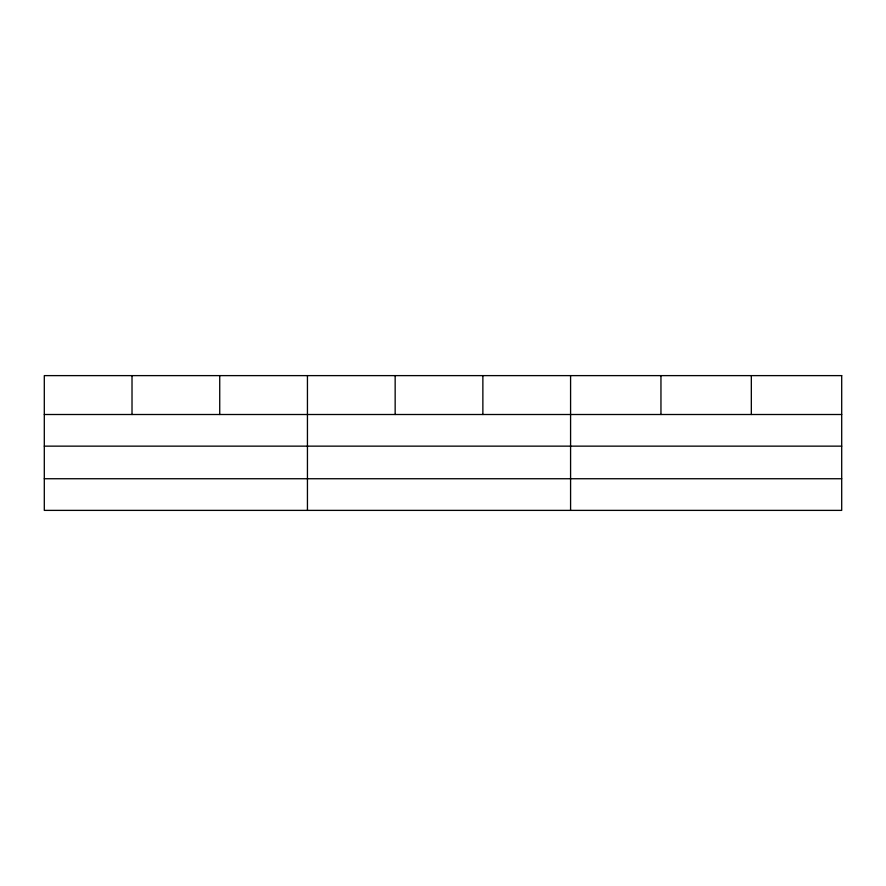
<?xml version="1.0" encoding="UTF-8"?>
<svg xmlns="http://www.w3.org/2000/svg" width="886" height="886" viewBox="0 0 886 886"><rect width="100%" height="100%" fill="white"/><g stroke="black" fill="none" stroke-linecap="round" stroke-linejoin="round"><path stroke-width="1.33" d="M44.3 414.504L841.7 414.504M44.3 446.145L841.7 446.145M44.3 478.739L841.7 478.739M751.328 375.62L751.328 414.504M660.956 375.62L660.956 414.504M570.584 375.62L570.584 510.38M482.87 375.62L482.87 414.504M395.156 375.62L395.156 414.504M307.442 375.62L307.442 510.38M219.728 375.62L219.728 414.504M132.014 375.62L132.014 414.504M841.7 375.62L44.3 375.62L44.3 510.38L841.7 510.38L841.7 375.62"/></g></svg>
